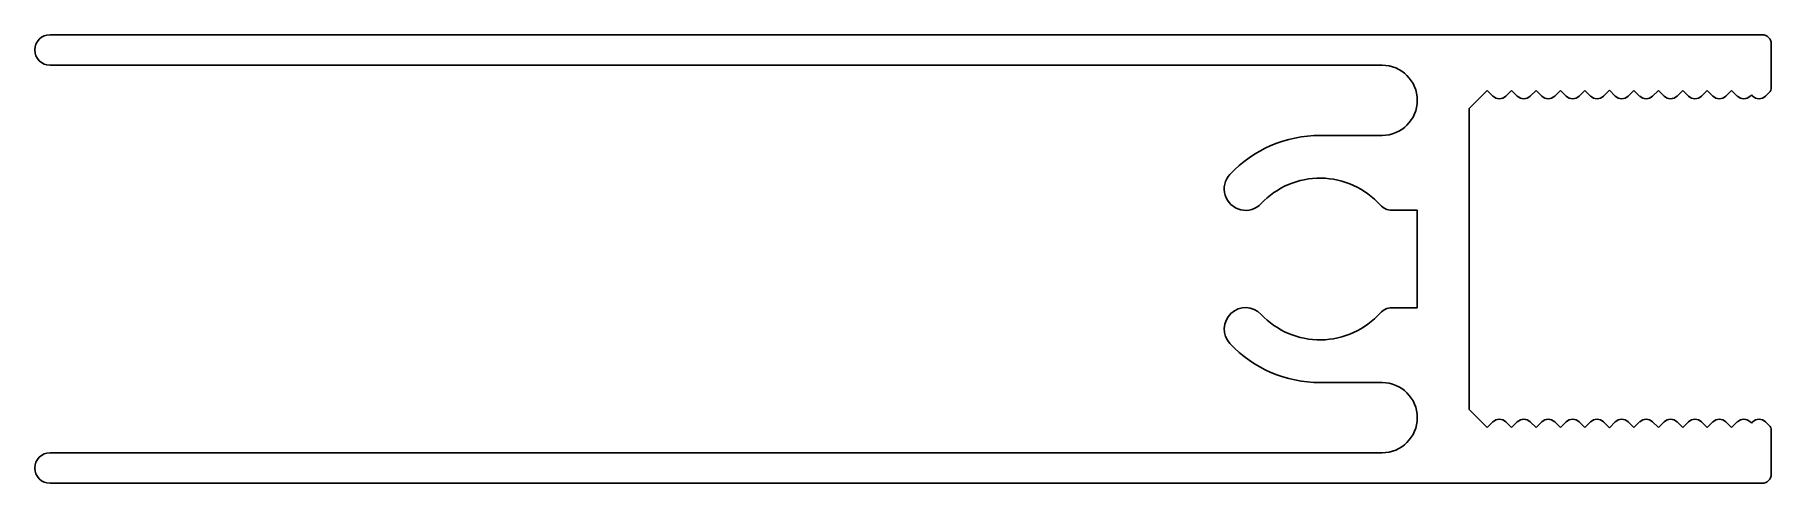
# Model space of a CAD drawing. Header units: millimetres. Extents: x 1058.6 to 1115.5, y 586.2 to 600.9.
import ezdxf

# ---------------------------------------------------------------- set-up
doc = ezdxf.new("R2010")
doc.units = ezdxf.units.MM
doc.layers.add('OLÇÜ', color=5, linetype='Continuous')

msp = doc.modelspace()

# ---------------------------------------------------------------- linework, layer by layer
at = {"layer": 'OLÇÜ', "color": 0}
for p, q in [((1059.148, 600.86), (1115.248, 600.86)), ((1115.548, 600.56), (1115.548, 599.139)), ((1102.798, 599.86), (1059.148, 599.86)), ((1106.239, 599.036), (1105.648, 598.444)), ((1106.427, 598.848), (1106.239, 599.036)), ((1107.039, 599.036), (1106.851, 598.848)), ((1107.227, 598.848), (1107.039, 599.036)), ((1107.839, 599.036), (1107.651, 598.848)), ((1108.027, 598.848), (1107.839, 599.036)), ((1108.639, 599.036), (1108.451, 598.848)), ((1108.827, 598.848), (1108.639, 599.036)), ((1109.439, 599.036), (1109.251, 598.848)), ((1109.627, 598.848), (1109.439, 599.036)), ((1110.243, 599.04), (1110.051, 598.848)), ((1110.435, 598.848), (1110.243, 599.04)), ((1111.048, 599.036), (1110.86, 598.848)), ((1111.235, 598.848), (1111.048, 599.036)), ((1111.848, 599.036), (1111.66, 598.848)), ((1112.035, 598.848), (1111.848, 599.036)), ((1112.648, 599.036), (1112.46, 598.848)), ((1112.835, 598.848), (1112.648, 599.036)), ((1113.448, 599.036), (1113.26, 598.848)), ((1113.635, 598.848), (1113.448, 599.036)), ((1114.248, 599.036), (1114.06, 598.848)), ((1114.435, 598.848), (1114.248, 599.036)), ((1114.898, 598.886), (1114.86, 598.848)), ((1114.935, 598.848), (1114.898, 598.886)), ((1115.474, 598.963), (1115.36, 598.848)), ((1105.648, 598.444), (1105.648, 588.576)), ((1100.763, 597.56), (1102.798, 597.56)), ((1103.948, 595.11), (1103.111, 595.11)), ((1103.948, 591.91), (1103.948, 595.11)), ((1103.111, 591.91), (1103.948, 591.91)), ((1100.763, 589.46), (1102.798, 589.46)), ((1105.648, 588.576), (1106.239, 587.984)), ((1106.239, 587.984), (1106.427, 588.172)), ((1106.851, 588.172), (1107.039, 587.984)), ((1107.039, 587.984), (1107.227, 588.172)), ((1107.651, 588.172), (1107.839, 587.984)), ((1107.839, 587.984), (1108.027, 588.172)), ((1108.451, 588.172), (1108.639, 587.984)), ((1108.639, 587.984), (1108.827, 588.172)), ((1109.251, 588.172), (1109.439, 587.984)), ((1109.439, 587.984), (1109.627, 588.172)), ((1110.051, 588.172), (1110.243, 587.98)), ((1110.243, 587.98), (1110.435, 588.172)), ((1110.86, 588.172), (1111.048, 587.984)), ((1111.048, 587.984), (1111.235, 588.172)), ((1111.66, 588.172), (1111.848, 587.984)), ((1111.848, 587.984), (1112.035, 588.172)), ((1112.46, 588.172), (1112.648, 587.984)), ((1112.648, 587.984), (1112.835, 588.172)), ((1113.26, 588.172), (1113.448, 587.984)), ((1113.448, 587.984), (1113.635, 588.172)), ((1114.06, 588.172), (1114.248, 587.984)), ((1114.248, 587.984), (1114.435, 588.172)), ((1114.86, 588.172), (1114.898, 588.134)), ((1114.898, 588.134), (1114.935, 588.172)), ((1115.36, 588.172), (1115.474, 588.058)), ((1115.548, 587.881), (1115.548, 586.46)), ((1059.148, 587.16), (1102.798, 587.16)), ((1115.248, 586.16), (1059.148, 586.16))]:
    msp.add_line(p, q, dxfattribs=at)
for centre, radius, start, end in [((1059.148, 600.36), 0.5, 90, 270), ((1115.248, 600.56), 0.3, 360, 90), ((1102.798, 598.71), 1.15, 270, 90), ((1106.639, 599.06), 0.3, 225, 315), ((1107.439, 599.06), 0.3, 225, 315), ((1108.239, 599.06), 0.3, 225, 315), ((1109.039, 599.06), 0.3, 225, 315), ((1109.839, 599.06), 0.3, 225, 315), ((1110.648, 599.06), 0.3, 225, 315), ((1111.448, 599.06), 0.3, 225, 315), ((1112.248, 599.06), 0.3, 225, 315), ((1113.048, 599.06), 0.3, 225, 315), ((1113.848, 599.06), 0.3, 225, 315), ((1114.648, 599.06), 0.3, 225, 315), ((1115.148, 599.06), 0.3, 225, 315), ((1115.298, 599.139), 0.25, 315, 0), ((1100.763, 593.51), 4.05, 90, 136.7749), ((1098.322, 595.804), 0.7, 136.7749, 316.7749), ((1100.763, 593.51), 2.65, 41.8103, 136.7749), ((1103.111, 595.61), 0.5, 221.8103, 270), ((1098.322, 591.216), 0.7, 43.2251, 223.2251), ((1103.111, 591.41), 0.5, 90, 138.1897), ((1100.763, 593.51), 2.65, 223.2251, 318.1897), ((1100.763, 593.51), 4.05, 223.2251, 270), ((1102.798, 588.31), 1.15, 270, 90), ((1106.639, 587.96), 0.3, 45, 135), ((1107.439, 587.96), 0.3, 45, 135), ((1108.239, 587.96), 0.3, 45, 135), ((1109.039, 587.96), 0.3, 45, 135), ((1109.839, 587.96), 0.3, 45, 135), ((1110.648, 587.96), 0.3, 45, 135), ((1111.448, 587.96), 0.3, 45, 135), ((1112.248, 587.96), 0.3, 45, 135), ((1113.048, 587.96), 0.3, 45, 135), ((1113.848, 587.96), 0.3, 45, 135), ((1114.648, 587.96), 0.3, 45, 135), ((1115.148, 587.96), 0.3, 45, 135), ((1115.298, 587.881), 0.25, 360, 45), ((1059.148, 586.66), 0.5, 90, 270), ((1115.248, 586.46), 0.3, 270, 0)]:
    msp.add_arc(centre, radius, start, end, dxfattribs=at)

doc.saveas('drawing.dxf')
